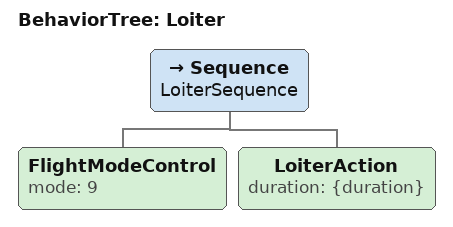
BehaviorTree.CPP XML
<?xml version="1.0" encoding="UTF-8"?>
<root BTCPP_format="4" main_tree_to_execute="Loiter">
    <BehaviorTree ID="Loiter">
        <Sequence name="LoiterSequence">
            <!-- 进入OFFBOARD模式 -->
            <FlightModeControl mode="9" />

            <!-- 执行悬停 -->
            <LoiterAction duration="{duration}" />
        </Sequence>
    </BehaviorTree>
</root>
